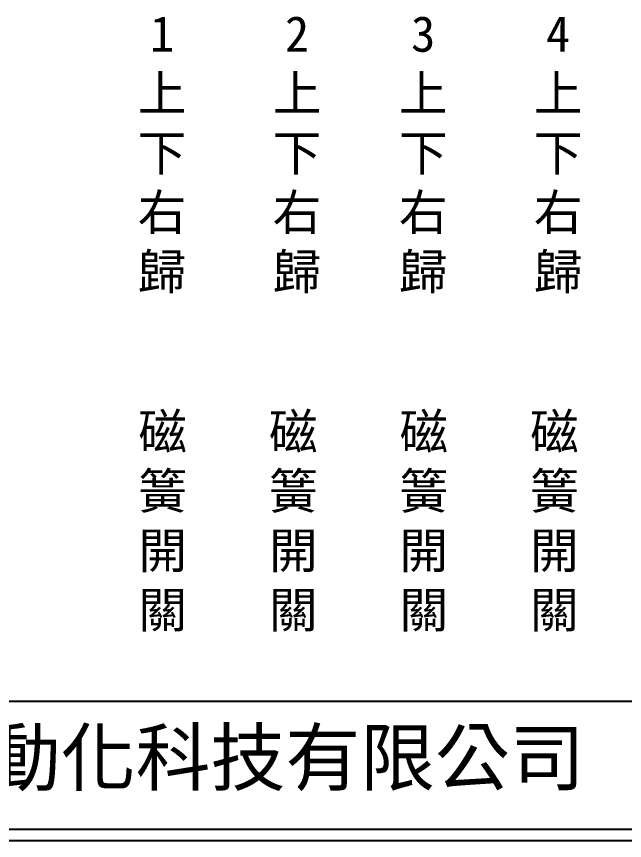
# Model space of a CAD drawing. Extents: x 275 to 562, y 265 to 469.
# Drawn here: x 341.4 to 407.9, y 264.9 to 355 of the extents above; entities that cross this region are included whole.
import ezdxf

# ---------------------------------------------------------------- set-up
doc = ezdxf.new("R2010")
doc.units = 0
doc.layers.add('圖框層', color=7, linetype='CONTINUOUS')
doc.layers.add('標尺寸層', color=3, linetype='CONTINUOUS')
doc.styles.add('CNS', font='romanc.shx', dxfattribs={"bigfont": 'chineset.shx'})
doc.styles.add('STSL', font='kaiu.ttf')

msp = doc.modelspace()

# ---------------------------------------------------------------- linework, layer by layer
at = {"layer": '圖框層', "color": 7}
for p, q in [((276.148, 280.195), (560.648, 280.195)), ((276.148, 266.195), (560.648, 266.195)), ((274.898, 264.945), (561.898, 264.945))]:
    msp.add_line(p, q, dxfattribs=at)

# ---------------------------------------------------------------- texts
at = {"layer": '圖框層', "color": 4, "style": 'STSL'}
msp.add_text('泓陞自動化科技有限公司', height=6, dxfattribs=at).set_placement((313.501, 271.022))
at = {"layer": '標尺寸層', "color": 7, "char_height": 3.9, "attachment_point": 5, "style": 'CNS'}
for s, insert, width in [('{\\fDFKai-SB|b0|i0|c136|p65;2上下右歸}', (372.068, 339.93), 6.57065), ('{\\fDFKai-SB|b0|i0|c136|p65;3上下右歸}', (385.864, 339.93), 6.57065), ('{\\fDFKai-SB|b0|i0|c136|p65;1上下右歸}', (357.308, 339.93), 6.57065), ('{\\fDFKai-SB|b0|i0|c136|p65;4上下右歸}', (400.623, 339.93), 6.57065), ('{\\fDFKai-SB|b0|i0|c136|p65;磁簧開關}', (357.378, 299.694), 4.96081), ('{\\fDFKai-SB|b0|i0|c136|p65;磁簧開關}', (371.66, 299.694), 4.96081), ('{\\fDFKai-SB|b0|i0|c136|p65;磁簧開關}', (385.934, 299.694), 4.96081), ('{\\fDFKai-SB|b0|i0|c136|p65;磁簧開關}', (400.215, 299.694), 4.96081)]:
    msp.add_mtext(s, dxfattribs=dict(at, insert=insert, width=width))

doc.saveas('drawing.dxf')
